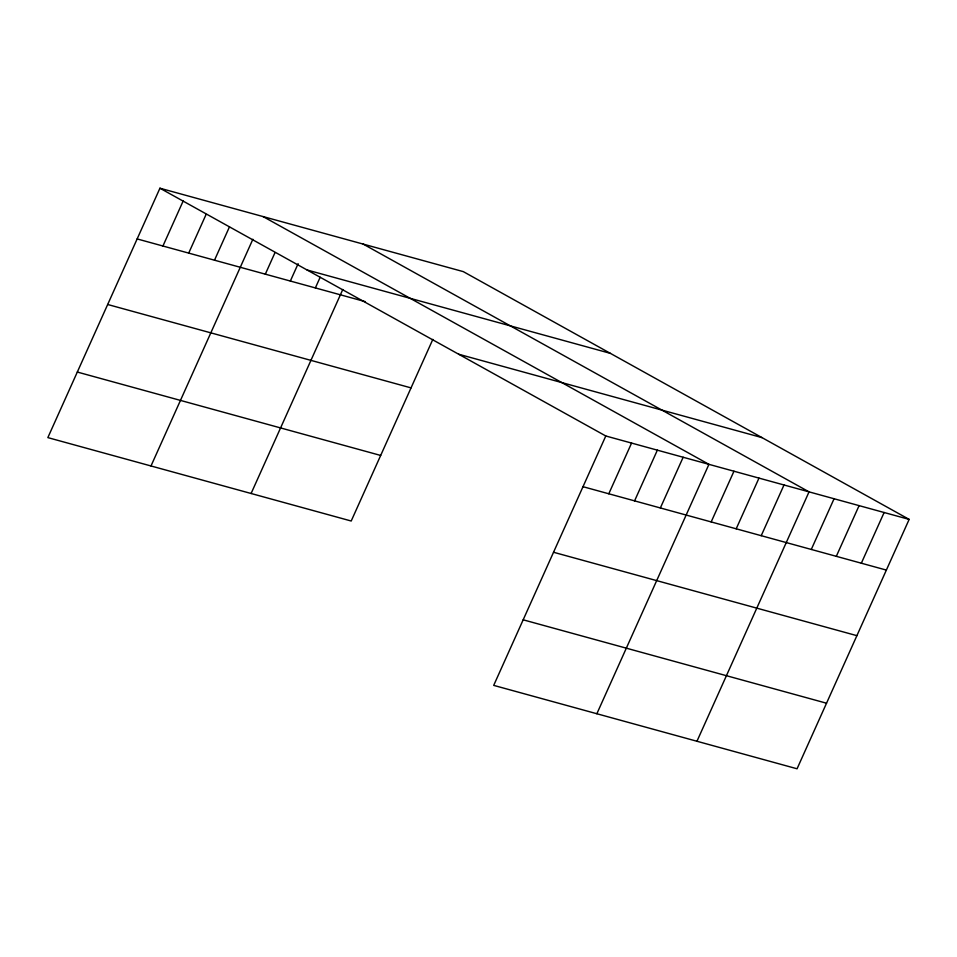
<?xml version="1.0" encoding="UTF-8"?>
<svg xmlns="http://www.w3.org/2000/svg" width="957" height="957" viewBox="0 0 957 957"><rect width="100%" height="100%" fill="white"/><g stroke="black" fill="none" stroke-linecap="round" stroke-linejoin="round"><path stroke-width="1.44" d="M909.15 519.388L605.793 435.985L493.704 685.379L797.061 768.782L909.15 519.388L463.296 271.621L159.939 188.218L47.85 437.612L351.207 521.015L432.839 339.376M162.929 246.021L183.325 200.647M188.708 253.103L206.102 214.404M214.5 260.196L229.489 226.833M150.991 465.975L252.875 239.262M265.316 274.169L274.91 252.815M290.342 281.047L298.129 263.701M315.367 287.925L320.164 277.243M251.105 493.489L342.797 289.469M608.784 493.788L631.572 443.079M634.575 500.87L657.363 450.161M660.354 507.964L683.154 457.255M596.857 713.743L708.934 464.348L263.079 216.581M711.171 521.936L733.959 471.227M736.196 528.814L758.985 478.105M761.222 535.693L784.01 484.984M696.959 741.256L809.048 491.862L363.182 244.095M811.285 549.45L834.073 498.741M836.31 556.328L859.099 505.619M861.336 563.206L884.124 512.497M307.065 269.982L610.422 353.372M137.138 238.927L365.418 301.682M458.654 354.222L762.011 437.624M107.674 304.493L411.032 387.884M583.004 486.694L886.361 570.085M77.314 372.046L380.671 455.448M553.541 552.261L856.898 635.663M523.18 619.813L826.537 703.216M159.939 188.218L605.793 435.985"/></g></svg>
